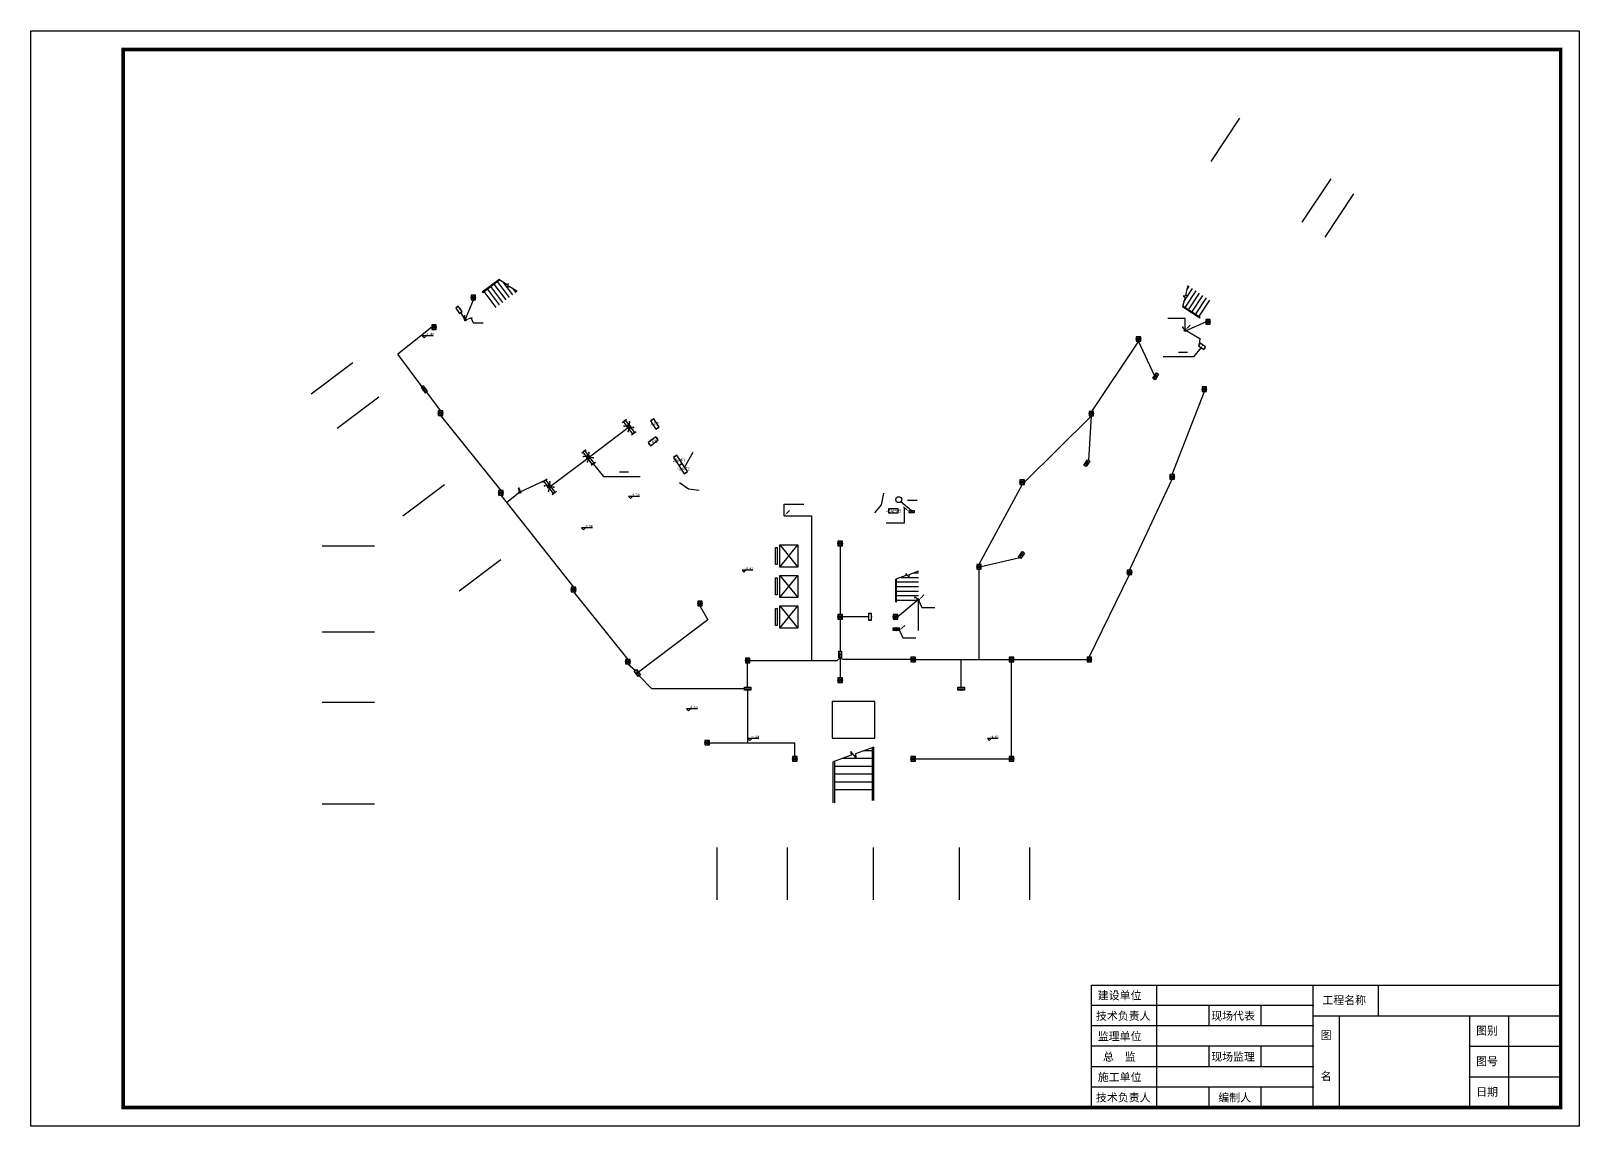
# Model space of a CAD drawing. Extents: x -149393 to 1177518, y -366685 to 296590.
# Drawn here: x -16952 to 101848, y -276685 to -192676 of the extents above; entities that cross this region are included whole.
import ezdxf
from ezdxf.enums import TextEntityAlignment as Align

# ---------------------------------------------------------------- set-up
doc = ezdxf.new("R2010")
doc.units = 0
doc.header["$LTSCALE"] = 1000
doc.header["$MEASUREMENT"] = 0
doc.linetypes.add('常规', pattern=[20, 10, 0, 10])
doc.layers.get('0').update_dxf_attribs({"linetype": 'CONTINUOUS'})
for name, color, linetype in [('AXIS', 3, 'CONTINUOUS'), ('DIM-消防信号', 3, 'CONTINUOUS'), ('EQUIP-消防', 3, 'CONTINUOUS'), ('EQUIP-照明', 3, 'CONTINUOUS'), ('EQUIP-箱柜', 3, 'CONTINUOUS'), ('LWIRE', 4, 'CONTINUOUS'), ('PUB_TITLE', 253, 'CONTINUOUS'), ('STAIR', 2, 'CONTINUOUS'), ('WALL', 9, 'CONTINUOUS'), ('WIRE-应急', 60, '常规')]:
    doc.layers.add(name, color=color, linetype=linetype)
doc.styles.add('_TEL_ATTDEF', font='GBENOR', dxfattribs={"width": 0.8, "height": 3, "bigfont": 'GBCBIG'})
doc.styles.add('_TEL_DIM', font='', dxfattribs={"width": 0.8, "height": 3.5})
doc.styles.add('HZ', font='')
doc.styles.get("Standard").update_dxf_attribs({"font": 'gbenor.shx', "bigfont": 'gbcbig.shx'})
doc.styles.add('宋体', font='')
doc.styles.get('_TEL_DIM').set_extended_font_data('SimSun')
doc.styles.get('HZ').set_extended_font_data('SimSun')
doc.styles.get('宋体').set_extended_font_data('SimSun')

# ---------------------------------------------------------------- blocks, each defined once
blk = doc.blocks.new('A$C6F7E2673')
at = {"layer": 'STAIR'}
for p, q in [((790, 2759), (0, 2474)), ((414, 2623), (1740, 2623)), ((1000, 2655), (777, 2923)), ((777, 2923), (790, 2759)), ((1740, 3101), (985, 2829)), ((985, 2829), (1000, 2655)), ((1386, 2973), (1740, 2973)), ((0, 741), (0, 2474)), ((60, 741), (60, 2496)), ((60, 2273), (1740, 2273)), ((60, 1923), (1740, 1923)), ((60, 1573), (1740, 1573)), ((0, 741), (60, 741)), ((60, 1223), (1740, 1223)), ((60, 873), (1740, 873))]:
    blk.add_line(p, q, dxfattribs=at)
blk = doc.blocks.new('A$C3AE45B76')
at = {"xscale": 0.9107142857123088, "yscale": 0.9107142857123088, "zscale": 0.9107142857123088, "rotation": 306.8700000001079}
blk.add_blockref('A$C6F7E2673', (-445, 790), dxfattribs=at)
blk = doc.blocks.new('GJGHJGHJGHJ')
at = {"color": 59}
for p, q in [((13910, -62813), (13075, -62813)), ((13075, -62813), (13224, -62963)), ((13224, -62963), (13376, -62813)), ((29737, -75134), (28902, -75135)), ((28902, -75135), (29050, -75285)), ((29050, -75285), (29202, -75134)), ((26139, -77554), (25304, -77555)), ((25304, -77555), (25453, -77705)), ((25453, -77705), (25605, -77555)), ((40507, -78849), (41897, -80549)), ((40507, -80549), (41897, -78849)), ((38453, -80787), (37618, -80788)), ((37618, -80788), (37766, -80938)), ((37766, -80938), (37918, -80788)), ((40507, -81189), (41897, -82889)), ((40507, -82889), (41897, -81189)), ((40507, -83529), (41897, -85229)), ((40507, -85229), (41897, -83529)), ((34187, -91423), (33351, -91424)), ((33351, -91424), (33500, -91573)), ((33500, -91573), (33652, -91423)), ((38900, -93703), (38065, -93704)), ((38065, -93704), (38213, -93854)), ((38213, -93854), (38365, -93704)), ((57280, -93703), (56445, -93704)), ((56445, -93704), (56593, -93854)), ((56593, -93854), (56745, -93704))]:
    blk.add_line(p, q, dxfattribs=at)
for points in [[(40177, -79049), (40306, -79049), (40306, -80349), (40177, -80349)], [(40507, -78849), (41897, -78849), (41897, -80549), (40507, -80549)], [(40177, -81389), (40306, -81389), (40306, -82689), (40177, -82689)], [(40507, -81189), (41897, -81189), (41897, -82889), (40507, -82889)], [(40177, -83729), (40306, -83729), (40306, -85029), (40177, -85029)], [(40507, -83529), (41897, -83529), (41897, -85229), (40507, -85229)], [(47807, -90872), (44539, -90872), (44539, -93691), (47807, -93691)]]:
    blk.add_lwpolyline(points, close=True, dxfattribs=at)
at = {"layer": 'AXIS'}
for p, q in [((73608, -49446), (75822, -46114)), ((80605, -54094), (82818, -50762)), ((82354, -55256), (84567, -51925)), ((7758, -64890), (4558, -67290)), ((9738, -67530), (6538, -69930)), ((9738, -67530), (6538, -69930)), ((14778, -74250), (11578, -76650)), ((9403, -78949), (5403, -78949)), ((19098, -80010), (15898, -82410)), ((9403, -85549), (5403, -85549)), ((9403, -85549), (5403, -85549)), ((9403, -90949), (5403, -90949)), ((9403, -90949), (5403, -90949)), ((9403, -98749), (5403, -98749)), ((35681, -102074), (35681, -106074)), ((41081, -102074), (41081, -106074)), ((47681, -102074), (47681, -106074)), ((54281, -102074), (54281, -106074)), ((59681, -102074), (59681, -106074))]:
    blk.add_line(p, q, dxfattribs=at)
at = {"layer": 'STAIR', "color": 59}
for p, q in [((50211, -81208), (49421, -81493)), ((49421, -83226), (49421, -81493)), ((49481, -83226), (49481, -81471)), ((49481, -81694), (51161, -81694)), ((49835, -81344), (51161, -81344)), ((50421, -81312), (50198, -81045)), ((50198, -81045), (50211, -81208)), ((51161, -80866), (50406, -81138)), ((50406, -81138), (50421, -81312)), ((50807, -80994), (51161, -80994)), ((49481, -82044), (51161, -82044)), ((49481, -82394), (51161, -82394)), ((49481, -82744), (51161, -82744)), ((49481, -83094), (51161, -83094)), ((51161, -85429), (51161, -83069)), ((49421, -83226), (49481, -83226)), ((45993, -94989), (44621, -95483)), ((46352, -95168), (45969, -94709)), ((45969, -94709), (45993, -94989)), ((47741, -94360), (46327, -94869)), ((46327, -94869), (46352, -95168)), ((47014, -94622), (47621, -94622)), ((47621, -98449), (47621, -94403)), ((47741, -98449), (47741, -94360)), ((44621, -98629), (44621, -95483)), ((44741, -98629), (44741, -95440)), ((44741, -95822), (47621, -95822)), ((45347, -95222), (47621, -95222)), ((44741, -96422), (47621, -96422)), ((44741, -97022), (47621, -97022)), ((44741, -97622), (47621, -97622))]:
    blk.add_line(p, q, dxfattribs=at)
at = {"color": 59, "xscale": 0.9107142857074428, "yscale": 0.9107142857074428, "zscale": 0.9107142857074428, "rotation": 306.8700000004626}
blk.add_blockref('A$C6F7E2673', (17141, -59846), dxfattribs=at)
at = {"color": 59, "rotation": 109.5300000000365}
blk.add_blockref('A$C3AE45B76', (73902, -61146), dxfattribs=at)
at = {"color": 59, "style": 'HZ', "width": 0.7}
for s, p in [('-8.700', (13312, -62765)), ('-8.700', (29138, -75087)), ('-8.700', (25541, -77507)), ('-8.400', (37854, -80740)), ('-8.400', (33588, -91375)), ('-8.400', (38301, -93656)), ('-8.400', (56681, -93656))]:
    blk.add_text(s, height=183.5, dxfattribs=at).set_placement(p)
blk = doc.blocks.new('$equip_U$00000427(cyc-PC)')
for p, q in [((-0.43, -0.43), (0.43, 0.43)), ((-0.43, 0.43), (0.43, -0.43))]:
    blk.add_line(p, q)
blk.add_lwpolyline([(-0.5, 0.5), (-0.5, -0.5), (0.5, -0.5), (0.5, 0.5)], close=True)
blk.add_circle((0, 0), 0.275)
for p in [(-0.5, 0), (0, 0.5), (0.5, 0), (0, -0.5)]:
    blk.add_point(p)
for points in [[(-0.24, 0.14), (0.24, 0.14), (-0.27, 0), (0.27, 0)], [(-0.24, -0.14), (0.24, -0.14), (-0.27, 0), (0.27, 0)], [(-0.14, 0.24), (0.14, 0.24), (-0.24, 0.14), (0.24, 0.14)], [(0, 0.27), (0, 0.27), (-0.14, 0.24), (0.14, 0.24)], [(-0.14, -0.24), (0.14, -0.24), (-0.24, -0.14), (0.24, -0.14)], [(0, -0.27), (0, -0.27), (-0.14, -0.24), (0.14, -0.24)]]:
    blk.add_solid(points)
at = {"color": 7, "style": '_TEL_DIM', "flags": 1}
blk.add_attdef('A', text='', height=0.00002, dxfattribs=at).set_placement((0, 0), align=Align.MIDDLE_CENTER)
blk = doc.blocks.new('$TelecSys$00000078')
for p, q in [((0.1, 0.1), (0.1, 0.1)), ((1.15, 1.15), (0.55, 0.55)), ((-0.1, -0.1), (-0.1, -0.1))]:
    blk.add_line(p, q)
at = {"const_width": 0.142}
blk.add_lwpolyline([(-0.07, 0, 1), (0.07, 0, 1)], format="xyb", close=True, dxfattribs=at)
blk.add_solid([(0.62, 0.48), (0.48, 0.62), (0.1, 0.1)])
at = {"width": 0.8, "flags": 9}
blk.add_attdef('A', (0, 0), '', height=0.00002, dxfattribs=at)
blk = doc.blocks.new('$equip_U$00000446(cyc-PC)')
for p, q in [((0.72, 0.66), (-0.72, 0.66)), ((-0.72, 0.66), (-0.72, 0)), ((-0.72, 0), (0.72, 0)), ((0.72, 0), (0.72, 0.66))]:
    blk.add_line(p, q)
for p in [(-0.72, 0.33), (0, 0.66), (0, 0), (0.72, 0.33)]:
    blk.add_point(p)
at = {"width": 0.8}
blk.add_text('E', height=0.45, dxfattribs=at).set_placement((-0.08, 0.11))
at = {"color": 7, "style": '_TEL_DIM', "flags": 1}
blk.add_attdef('A', text='', height=0.00002, dxfattribs=at).set_placement((0, 0), align=Align.MIDDLE_CENTER)
blk = doc.blocks.new('$equip_U$00000423(cyc-PC)')
for p, q in [((0.15, 0.36), (0.63, 0.83)), ((0.63, 0.83), (0.77, 0.69))]:
    blk.add_line(p, q)
blk.add_circle((0, 0.21), 0.208)
for p in [(-0.21, 0.21), (-0.05, 0.4), (0, 0), (0.21, 0.21), (0.7, 0.76)]:
    blk.add_point(p)
for points in [[(-0.18, 0.31), (0.18, 0.31), (-0.21, 0.21), (0.21, 0.21)], [(-0.18, 0.1), (0.18, 0.1), (-0.21, 0.21), (0.21, 0.21)], [(-0.1, 0.39), (0.1, 0.39), (-0.18, 0.31), (0.18, 0.31)], [(-0.1, 0.03), (0.1, 0.03), (-0.18, 0.1), (0.18, 0.1)], [(0, 0.42), (0, 0.42), (-0.1, 0.39), (0.1, 0.39)], [(0, 0), (0, 0), (-0.1, 0.03), (0.1, 0.03)]]:
    blk.add_solid(points)
at = {"color": 7, "style": '_TEL_DIM', "flags": 1}
blk.add_attdef('A', text='', height=0.00002, dxfattribs=at).set_placement((0, 0), align=Align.MIDDLE_CENTER)
blk = doc.blocks.new('$equip_U$00000108(cyc-PC)')
for p, q in [((-0.72, 0.6), (-0.72, 0)), ((0.72, 0.6), (-0.72, 0.6)), ((-0.72, 0), (0.72, 0)), ((-0.48, 0.3), (0.48, 0.3)), ((0.72, 0), (0.72, 0.6))]:
    blk.add_line(p, q)
for p in [(-0.72, 0.3), (0, 0.6), (0, 0), (0.72, 0.3)]:
    blk.add_point(p)
blk.add_solid([(0.24, 0.23), (0.53, 0.3), (0.24, 0.37)])
at = {"color": 7, "style": '_TEL_DIM', "flags": 1}
blk.add_attdef('A', text='', height=0.00002, dxfattribs=at).set_placement((0, 0), align=Align.MIDDLE_CENTER)
blk = doc.blocks.new('$equip$00001160')
for p, q in [((-1.2, 0.42), (-1.2, -0.42)), ((-1.2, 0.17), (1.2, 0.17)), ((1.2, 0.42), (1.2, -0.42)), ((-1.2, -0.17), (1.2, -0.17))]:
    blk.add_line(p, q)
at = {"const_width": 0.1}
for points in [[(-1.2, 0.17), (1.2, 0.17)], [(-1.2, -0.17), (1.2, -0.17)]]:
    blk.add_lwpolyline(points, dxfattribs=at)
at = {"layer": 'EQUIP-照明'}
for p in [(-1.2, 0), (0, 0.17), (1.2, 0), (0, -0.17)]:
    blk.add_point(p, dxfattribs=at)
at = {"layer": 'EQUIP-照明', "flags": 9}
blk.add_attdef('A', (0, 0), '', height=0.00002, dxfattribs=at)
blk = doc.blocks.new('$equip$00001198')
for p, q in [((0.5, 0.5), (-0.5, -0.5)), ((-0.5, 0.5), (0.5, -0.5))]:
    blk.add_line(p, q)
blk.add_circle((0, 0), 0.25)
for p in [(-0.5, 0.5), (-0.25, 0), (0, 0.25), (0.25, 0), (0.5, 0.5), (-0.5, -0.5), (0, -0.25), (0.5, -0.5)]:
    blk.add_point(p)
for points in [[(-0.22, 0.12), (0.22, 0.12), (-0.25, 0), (0.25, 0)], [(-0.22, -0.12), (0.22, -0.12), (-0.25, 0), (0.25, 0)], [(-0.12, 0.22), (0.12, 0.22), (-0.22, 0.12), (0.22, 0.12)], [(0, 0.25), (0, 0.25), (-0.12, 0.22), (0.12, 0.22)], [(-0.12, -0.22), (0.12, -0.22), (-0.22, -0.12), (0.22, -0.12)], [(0, -0.25), (0, -0.25), (-0.12, -0.22), (0.12, -0.22)]]:
    blk.add_solid(points)
at = {"flags": 9}
blk.add_attdef('A', (0, 0), '', height=0.00002, dxfattribs=at)
blk = doc.blocks.new('会签栏')
at = {"layer": 'PUB_TITLE', "color": 4, "lineweight": 30}
blk.add_lwpolyline([(-18000, 0), (-18000, 4700), (0, 4700)], dxfattribs=at)
at = {"layer": 'PUB_TITLE', "color": 4}
for points in [[(-15500, 4700), (-15500, 0)], [(-9500, 0), (-9500, 4700)], [(-7000, 4700), (-7000, 3525)], [(-9500, 3917), (-18000, 3917)], [(-13500, 3917), (-13500, 3133)], [(-11500, 3917), (-11500, 3133)], [(-9500, 3133), (-18000, 3133)], [(-9500, 3525), (0, 3525)], [(-8500, 3525), (-8500, 0)], [(-3500, 3525), (-3500, 0)], [(-2000, 3525), (-2000, 0)], [(-9500, 2350), (-18000, 2350)], [(-13500, 2350), (-13500, 1567)], [(-11500, 2350), (-11500, 1567)], [(-3500, 2350), (0, 2350)], [(-9500, 1567), (-18000, 1567)], [(-9500, 783), (-18000, 783)], [(-13500, 783), (-13500, 0)], [(-11500, 783), (-11500, 0)], [(-3500, 1175), (0, 1175)]]:
    blk.add_lwpolyline(points, dxfattribs=at)
at = {"layer": 'PUB_TITLE'}
for p in [(-9500, 3917), (-9500, 3133), (-9500, 2350), (-9500, 1567), (-9500, 783), (-3500, 1175)]:
    blk.add_point(p, dxfattribs=at)
at = {"layer": 'PUB_TITLE', "color": 4}
blk.add_point((-3500, 2350), dxfattribs=at)
at = {"lineweight": -3, "style": '宋体'}
for s, p in [('建设单位', (-17758, 4147)), ('工程名称', (-9140, 3965)), ('技术负责人', (-17828, 3363)), ('现场代表', (-13405, 3363)), ('图别', (-3241, 2796)), ('监理单位', (-17758, 2580)), ('图', (-9206, 2624)), ('总  监', (-17560, 1797)), ('现场监理', (-13405, 1797)), ('图号', (-3241, 1621)), ('施工单位', (-17758, 1013)), ('名', (-9206, 1049)), ('日期', (-3241, 446)), ('技术负责人', (-17828, 230)), ('编制人', (-13134, 230))]:
    blk.add_text(s, height=307, dxfattribs=at).set_placement(p)
blk = doc.blocks.new('$equip$00002698')
for p, q in [((-0.75, 0.6), (-0.75, 0)), ((0.75, 0.6), (-0.75, 0.6)), ((-0.75, 0), (0.75, 0)), ((0.75, 0), (0.75, 0.6))]:
    blk.add_line(p, q)
at = {"const_width": 0.04}
blk.add_lwpolyline([(-0.75, 0.6), (-0.75, 0), (0.75, 0), (0.75, 0.6), (-0.75, 0.6), (-0.75, 0)], dxfattribs=at)
for p in [(-0.75, 0.3), (0, 0.6), (0, 0), (0.75, 0.3)]:
    blk.add_point(p)
at = {"color": 7}
blk.add_attdef('$TEXT$', text='', height=0.5, dxfattribs=at).set_placement((0, 0.3), align=Align.MIDDLE_CENTER)
at = {"color": 7, "style": '_TEL_DIM', "flags": 1}
for tag in ['A', 'REMARK']:
    blk.add_attdef(tag, text='', height=0.00002, dxfattribs=at).set_placement((0, 0), align=Align.MIDDLE_CENTER)

msp = doc.modelspace()

# ---------------------------------------------------------------- linework, layer by layer
for p, q in [((71107.8, -217314.1), (71801, -217314.1)), ((28218.1, -226491.9), (28911.3, -226491.9)), ((20481.9, -227818.2), (20547, -227792.5)), ((20504.8, -227876), (20569.8, -227850.2)), ((50318.8, -228677.3), (51061.6, -228677.3)), ((50439.7, -229633.3), (50823.5, -229466.4))]:
    msp.add_line(p, q)
for points in [[(16819.9, -214712.7), (16978.5, -215072), (17744.1, -215072)], [(71610, -215641.2), (71610, -214741.7), (70299.3, -214741.7)], [(72852.2, -216970.9), (72259.6, -217686), (69943.5, -217686)], [(26199, -225871.2), (26995.6, -226863.9), (29788.4, -226863.9)], [(40855.6, -229873.3), (40855.6, -228973.9), (42355.3, -228973.9)], [(50065.9, -229226.5), (50065.9, -230432.3), (48668.1, -230432.3)], [(51160.8, -236343.3), (51405.3, -236906.4), (52410.2, -236906.4)], [(49698.1, -238678.2), (49942.7, -239241.3), (50947.5, -239241.3)]]:
    msp.add_lwpolyline(points)
msp.add_lwpolyline([(50439.7, -229466.4), (50823.5, -229466.4), (50823.5, -229633.3), (50439.7, -229633.3)], close=True)
msp.add_circle((49639.3, -228631.5), 225.8)
for p in [(20514.4, -227805.4), (20537.3, -227863.1)]:
    msp.add_point(p)
at = {"layer": 'DIM-消防信号'}
msp.add_lwpolyline([(33837.5, -225020.7), (33200.9, -226138.3)], dxfattribs=at)
at = {"layer": 'PUB_TITLE'}
msp.add_lwpolyline([(-16952.5, -192676.1), (101847.5, -192676.1), (101847.5, -276684.6), (-16952.5, -276684.6)], close=True, dxfattribs=at)
at = {"layer": 'PUB_TITLE', "const_width": 270.7}
msp.add_lwpolyline([(-9881, -194090.4), (100433.2, -194090.4), (100433.2, -275270.4), (-9881, -275270.4), (-9881, -194090.4)], close=True, dxfattribs=at)
at = {"layer": 'WALL'}
for points in [[(32815.4, -227313.6), (33511.9, -227800.8), (34330.4, -227913.5)], [(47800.8, -229633.3), (48306.2, -229016.4), (48491, -228123.6)]]:
    msp.add_lwpolyline(points, dxfattribs=at)
at = {"layer": 'WIRE-应急', "linetype": '常规'}
for p, q in [((16367.2, -214846.8), (16997.5, -213295.8)), ((16367.2, -214846.8), (16037.3, -214270.3)), ((71699.3, -215642.4), (73196.4, -214981.3)), ((13799, -215403.8), (11213.3, -217474.4)), ((71699.3, -215642.4), (72735.7, -216257.2)), ((68034.7, -216480.7), (64420.9, -221858.1)), ((69271.3, -219104.1), (68034.7, -216480.7)), ((72735.7, -216257.2), (72706.2, -216735.3)), ((13081.2, -219964.8), (11213.3, -217474.4)), ((13383.6, -220368), (14481.8, -221824.8)), ((70626.6, -226701.6), (73093.6, -220332.3)), ((14481.8, -222174.8), (19112.5, -227942)), ((25905.7, -225341.2), (28886.9, -223105.3)), ((64420.9, -222208.1), (59296.7, -227287)), ((64222.5, -225622.7), (64420.9, -222208.1)), ((22910.2, -227587.8), (25772.4, -225441.2)), ((20572.9, -228048.1), (19556.7, -228854.6)), ((22483.6, -227157.8), (20572.9, -228048.1)), ((59121.7, -227462), (55798.6, -233613.3)), ((67346.9, -234035.9), (70626.6, -227051.6)), ((19112.5, -228292), (24679.8, -235343.6)), ((49812, -228776.9), (50631.6, -229466.4)), ((40855.6, -229873.3), (42937.7, -229873.3)), ((42937.7, -229873.3), (42937.7, -240963.2)), ((45145.4, -232170.5), (45145.4, -237454.2)), ((55798.6, -233963.3), (55798.6, -240888.3)), ((58923.6, -233089.3), (55973.6, -233788.3)), ((64265.6, -240713.3), (67346.9, -234385.9)), ((24679.8, -235693.6), (28845.1, -240882.7)), ((51129.5, -236326.7), (49572.2, -237629.2)), ((34389.6, -236774.5), (34978.9, -237857.5)), ((34978.9, -237857.5), (29663.8, -241874.8)), ((45145.4, -237804.2), (45145.4, -240263.8)), ((47329.8, -237629.2), (45320.4, -237629.2)), ((38045.3, -243027.2), (38045.3, -241138.2)), ((38220.3, -240963.2), (44927.9, -240963.2)), ((44927.9, -240963.2), (45145.4, -240767.8)), ((45145.4, -240767.8), (45145.4, -242308.9)), ((45367.5, -240888.3), (45145.4, -240767.8)), ((50573.7, -240888.3), (45367.5, -240888.3)), ((50923.7, -240888.3), (58113.5, -240888.3)), ((54431.1, -243027.2), (54431.1, -240888.3)), ((58288.5, -248344.4), (58288.5, -241063.3)), ((58463.5, -240888.3), (64090.6, -240888.3)), ((28845.1, -241232.7), (29428.6, -241736.2)), ((29731, -242139.4), (30699, -243132.2)), ((37793.3, -243132.2), (30699, -243132.2)), ((38045.3, -243237.2), (38045.3, -247275.6)), ((35116.7, -247275.6), (41660.6, -247275.6)), ((41660.6, -248344.4), (41660.6, -247275.6)), ((50923.7, -248519.4), (58113.5, -248519.4))]:
    msp.add_line(p, q, dxfattribs=at)

# ---------------------------------------------------------------- block references
msp.add_blockref('GJGHJGHJGHJ', (0, -153249.6))
at = {"layer": 'EQUIP-消防'}
for name, p, xscale, yscale, zscale, rotation in [('$equip_U$00000446(cyc-PC)', (15793.7, -214138), 349.9999999999997, 349.9999999999997, 349.9999999999997, 306.8700000000028), ('$equip_U$00000423(cyc-PC)', (16452.2, -214863.9), 349.9999999999989, 349.9999999999989, 349.9999999999989, 64.77383554818611), ('$equip_U$00000423(cyc-PC)', (71699.3, -215642.4), 350, 350, 350, 90), ('$equip_U$00000446(cyc-PC)', (72980, -216778.5), 349.9999999999931, 349.9999999999931, 349.9999999999931, 146.4000000000005), ('$equip_U$00000108(cyc-PC)', (69271.3, -219104.1), -349.9999999999931, 350.0000000000073, 350, 236.4000000000005), ('$equip_U$00000108(cyc-PC)', (13316.4, -220103.4), 349.9999999999968, 349.9999999999968, 349.9999999999968, 126.8700000000002), ('$equip_U$00000108(cyc-PC)', (63995.6, -225774.5), -349.9999999999931, 350.0000000000073, 350, 236.4000000000005), ('$equip_U$00000423(cyc-PC)', (20639.8, -228077.1), 350.0000000000078, 350.0000000000078, 350.0000000000078, 66.59237129633011), ('$equip_U$00000108(cyc-PC)', (58975.6, -232821.3), -349.9999999999931, 350.0000000000073, 350, 236.4000000000005), ('$equip_U$00000446(cyc-PC)', (47560.8, -237629.2), 350, 350, 350, 90), ('$equip_U$00000108(cyc-PC)', (49456.4, -238468.2), -349.9999999999709, 350.0000000000073, 350, 180), ('$equip_U$00000108(cyc-PC)', (45040.4, -240515.8), -349.9999999999709, 350, 350, 270), ('$equip_U$00000108(cyc-PC)', (29663.8, -241874.8), -349.9999999999761, 350, 350, 126.8700000000116), ('$equip_U$00000108(cyc-PC)', (38045.3, -243027.2), -349.9999999999709, 350.0000000000073, 350, 180), ('$equip_U$00000108(cyc-PC)', (54431.1, -243027.2), -349.9999999999709, 350.0000000000073, 350, 180)]:
    msp.add_blockref(name, p, dxfattribs=dict(at, xscale=xscale, yscale=yscale, zscale=zscale, rotation=rotation))
at = {"layer": 'EQUIP-消防', "yscale": 350, "zscale": 350}
for name, p, xscale in [('$equip_U$00000427(cyc-PC)', (16997.5, -213120.8), 350), ('$equip_U$00000427(cyc-PC)', (73371.4, -214981.3), 350), ('$equip_U$00000427(cyc-PC)', (13974, -215403.8), 350), ('$equip_U$00000427(cyc-PC)', (68034.7, -216305.7), 350), ('$equip_U$00000427(cyc-PC)', (73093.6, -220157.3), 350), ('$equip_U$00000427(cyc-PC)', (14481.8, -221999.8), 350), ('$equip_U$00000427(cyc-PC)', (64420.9, -222033.1), 350), ('$equip_U$00000427(cyc-PC)', (70626.6, -226876.6), 350), ('$equip_U$00000427(cyc-PC)', (19112.5, -228117), 350), ('$equip_U$00000427(cyc-PC)', (59121.7, -227287), 350), ('$equip_U$00000427(cyc-PC)', (45145.4, -231995.5), 350), ('$equip_U$00000427(cyc-PC)', (55798.6, -233788.3), 350), ('$equip_U$00000427(cyc-PC)', (67346.9, -234210.9), 350), ('$equip_U$00000427(cyc-PC)', (24679.8, -235518.6), 350), ('$equip_U$00000423(cyc-PC)', (51129.5, -236399.6), -350), ('$equip_U$00000427(cyc-PC)', (34389.6, -236599.5), 350), ('$equip_U$00000427(cyc-PC)', (45145.4, -237629.2), 350), ('$equip_U$00000427(cyc-PC)', (49397.2, -237629.2), 350), ('$equip_U$00000427(cyc-PC)', (28845.1, -241057.7), 350), ('$equip_U$00000427(cyc-PC)', (38045.3, -240963.2), 350), ('$equip_U$00000427(cyc-PC)', (50748.7, -240888.3), 350), ('$equip_U$00000427(cyc-PC)', (58288.5, -240888.3), 350), ('$equip_U$00000427(cyc-PC)', (64265.6, -240888.3), 350), ('$equip_U$00000427(cyc-PC)', (45145.4, -242483.9), 350), ('$equip_U$00000427(cyc-PC)', (34941.7, -247275.6), 350), ('$equip_U$00000427(cyc-PC)', (41660.6, -248519.4), 350), ('$equip_U$00000427(cyc-PC)', (50748.7, -248519.4), 350), ('$equip_U$00000427(cyc-PC)', (58288.5, -248519.4), 350)]:
    msp.add_blockref(name, p, dxfattribs=dict(at, xscale=xscale))
at = {"layer": 'EQUIP-照明'}
for name, p, xscale, yscale, zscale, rotation in [('$equip$00001160', (28953.6, -223055.3), 499.9999999999947, 499.9999999999947, 499.9999999999947, 126.8699999999997), ('$equip$00001198', (28927.2, -223037.5), 524.9999999999993, 524.9999999999993, 524.9999999999993, 306.8700000000008), ('$equip$00001160', (25839, -225391.2), 499.9999999999947, 499.9999999999947, 499.9999999999947, 126.8699999999997), ('$equip$00001198', (25812.7, -225373.4), 524.9999999999992, 524.9999999999992, 524.9999999999992, 306.8700000000008), ('$equip$00001160', (22843.6, -227637.8), 499.9999999999947, 499.9999999999947, 499.9999999999947, 126.8699999999997), ('$equip$00001198', (22817.2, -227620), 524.9999999999993, 524.9999999999993, 524.9999999999993, 306.8700000000008)]:
    msp.add_blockref(name, p, dxfattribs=dict(at, xscale=xscale, yscale=yscale, zscale=zscale, rotation=rotation))
at = {"layer": 'EQUIP-箱柜'}
ref = msp.add_blockref('$equip$00002698', (31044, -222748.5), dxfattribs=dict(at, xscale=499.9999999999999, yscale=499.9999999999999, zscale=499.9999999999999, rotation=122.4685561400083))
ref.add_attrib('$TEXT$', 'APZ', dxfattribs={"layer": '0', "color": 7, "height": 250, "style": '_TEL_ATTDEF'}).set_placement((30917.4, -222829.1), align=Align.MIDDLE_CENTER)
ref = msp.add_blockref('$equip$00002698', (30881.3, -224271.4), dxfattribs=dict(at, xscale=500.0000000000001, yscale=500.0000000000001, zscale=500.0000000000001, rotation=36.87000000000086))
ref.add_attrib('$TEXT$', 'APQ', dxfattribs={"layer": '0', "color": 7, "height": 250, "style": '_TEL_ATTDEF'}).set_placement((30791.3, -224151.4), align=Align.MIDDLE_CENTER)
ref = msp.add_blockref('$equip$00002698', (32816.6, -225534.3), dxfattribs=dict(at, xscale=499.9999999999999, yscale=499.9999999999999, zscale=499.9999999999999, rotation=122.4685561400083))
ref.add_attrib('$TEXT$', '-2APF1', dxfattribs={"layer": '0', "color": 7, "height": 250, "style": '_TEL_ATTDEF'}).set_placement((32690, -225614.9), align=Align.MIDDLE_CENTER)
ref = msp.add_blockref('$equip$00002698', (33219.2, -226167.1), dxfattribs=dict(at, xscale=499.9999999999999, yscale=499.9999999999999, zscale=499.9999999999999, rotation=122.4685561400083))
ref.add_attrib('$TEXT$', '-2AP2', dxfattribs={"layer": '0', "color": 7, "height": 250, "style": '_TEL_ATTDEF'}).set_placement((33092.7, -226247.6), align=Align.MIDDLE_CENTER)
ref = msp.add_blockref('$equip$00002698', (49226.7, -229633.3), dxfattribs=dict(at, xscale=500, yscale=500, zscale=500))
ref.add_attrib('$TEXT$', '-2APF3', dxfattribs={"layer": '0', "color": 7, "height": 250, "style": '_TEL_ATTDEF'}).set_placement((49226.7, -229483.3), align=Align.MIDDLE_CENTER)
at = {"layer": 'LWIRE', "xscale": 349.9999999999977, "yscale": 349.9999999999977, "zscale": 349.9999999999977, "rotation": 331.5088665492337}
msp.add_blockref('$TelecSys$00000078', (16367.2, -214846.8), dxfattribs=at)
at = {"layer": 'LWIRE', "yscale": 350, "zscale": 350}
for p, xscale in [((71610, -215641.2), 350), ((50420.5, -229581.1), -350), ((40855.6, -229873.3), 350), ((51160.8, -236343.3), 350), ((49698.1, -238678.2), 350)]:
    msp.add_blockref('$TelecSys$00000078', p, dxfattribs=dict(at, xscale=xscale))
at = {"layer": 'WALL', "xscale": 2, "yscale": 2, "zscale": 2}
msp.add_blockref('会签栏', (100433.2, -275270.4), dxfattribs=at)

doc.saveas('drawing.dxf')
